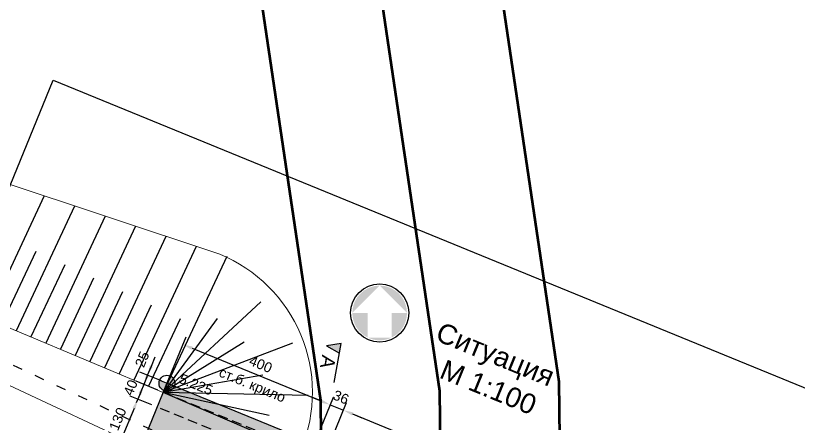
# Model space of a CAD drawing. Header units: centimetres. Extents: x 8495135 to 959133560, y 4530079 to 463453963.
# Drawn here: x 959128386 to 959130355, y 463418802 to 463419829 of the extents above; entities that cross this region are included whole.
import ezdxf
from ezdxf.enums import TextEntityAlignment as Align

# ---------------------------------------------------------------- set-up
doc = ezdxf.new("R2010")
doc.units = ezdxf.units.CM
doc.header["$LTSCALE"] = 0.1
for name, pattern in [('ACAD_ISO03W100', [30, 12, -18]), ('CONTINU', [0]), ('DASHED', [0.75, 0.5, -0.25])]:
    doc.linetypes.add(name, pattern=pattern)
doc.layers.add('0-ново трасе', color=7, linetype='Continuous', lineweight=53, true_color=0x0000fe)
for name, color, linetype in [('br_dimension', 1, 'Continuous'), ('br_hatch', 9, 'Continuous'), ('br_view_yellow', 2, 'Continuous'), ('os - mostove', 255, 'Continuous'), ('Z-Z039-G-GridOS', 7, 'Continuous')]:
    doc.layers.add(name, color=color, linetype=linetype)
doc.layers.add('dimension', color=1, linetype='Continuous', lineweight=20)
doc.styles.add('1-10 cm', font='arial.ttf', dxfattribs={"height": 2.5})
doc.styles.add('1-50 cm', font='arial.ttf', dxfattribs={"height": 12.5})
doc.styles.add('MM 1 to 150', font='arial.ttf', dxfattribs={"height": 37.5})
doc.styles.add('MM_ARIAL', font='arial.ttf')
doc.dimstyles.new('MM DIM 1 to 100', dxfattribs={"dimscale": 10, "dimtxt": 2.5, "dimasz": 2.5, "dimexe": 2.1, "dimexo": 1.5, "dimgap": 1.5, "dimtad": 1, "dimdec": 0, "dimdsep": 46, "dimtxsty": 'MM_ARIAL', "dimcen": 3, "dimclrd": 1, "dimclre": 1, "dimclrt": 7, "dimaunit": 2, "dimadec": 1, "dimazin": 0, "dimtp": 100, "dimtm": 3, "dimtfac": 1, "dimtdec": 0, "dimtix": 1, "dimtmove": 0, "dimatfit": 3, "dimfxl": 0, "dimtolj": 1, "dimtzin": 0, "dimarcsym": 0})

# ---------------------------------------------------------------- blocks, each defined once
blk = doc.blocks.new('*D981')
at = {"layer": 'br_hatch', "color": 1, "lineweight": -2, "transparency": 16777216}
for p, q in [((959128762.8, 463418896.2), (959128814.4, 463419022.4)), ((959128829.6, 463418993.5), (959129153.5, 463418860.9)), ((959129132.9, 463418744.7), (959129184.6, 463418870.8))]:
    blk.add_line(p, q, dxfattribs=at)
at = {"layer": 'br_hatch', "color": 1, "transparency": 16777216}
for points in [[(959128831.2, 463418997.4), (959128828, 463418989.6), (959128806.5, 463419003)], [(959129155.1, 463418864.7), (959129151.9, 463418857), (959129176.6, 463418851.4)]]:
    blk.add_solid(points, dxfattribs=at)
at = {"layer": 'br_hatch', "color": 7, "transparency": 16777216, "char_height": 25, "attachment_point": 5, "rotation": 337.7335, "style": 'MM_ARIAL'}
for s, insert in [('\\A1;400', (959129002.1, 463418952.9)), ('\\A1;ст.б. крило', (959128979.7, 463418898.3))]:
    blk.add_mtext(s, dxfattribs=dict(at, insert=insert))
blk = doc.blocks.new('*D982')
at = {"layer": 'br_hatch', "color": 1, "lineweight": -2, "transparency": 16777216}
for p, q in [((959129153.5, 463418860.9), (959129130.4, 463418870.4)), ((959129132.9, 463418744.7), (959129184.6, 463418870.8)), ((959129166.1, 463418731.1), (959129217.8, 463418857.3)), ((959129176.6, 463418851.4), (959129209.8, 463418837.8)), ((959129232.9, 463418828.4), (959129256.1, 463418818.9))]:
    blk.add_line(p, q, dxfattribs=at)
at = {"layer": 'br_hatch', "color": 1, "transparency": 16777216}
for points in [[(959129155.1, 463418864.7), (959129151.9, 463418857), (959129176.6, 463418851.4)], [(959129234.5, 463418832.2), (959129231.4, 463418824.5), (959129209.8, 463418837.8)]]:
    blk.add_solid(points, dxfattribs=at)
at = {"layer": 'br_hatch', "color": 7, "transparency": 16777216, "insert": (959129203.7, 463418870.3), "char_height": 25, "attachment_point": 5, "rotation": 337.7335, "style": 'MM_ARIAL'}
blk.add_mtext('\\A1;36', dxfattribs=at)
blk = doc.blocks.new('*D983')
at = {"layer": 'br_hatch', "color": 1, "lineweight": -2, "transparency": 16777216}
for p, q in [((959129166.1, 463418731.1), (959129217.8, 463418857.3)), ((959129232.9, 463418828.4), (959129754.9, 463418614.7)), ((959129734.3, 463418498.5), (959129785.9, 463418624.6))]:
    blk.add_line(p, q, dxfattribs=at)
at = {"layer": 'br_hatch', "color": 1, "transparency": 16777216}
for points in [[(959129234.5, 463418832.2), (959129231.4, 463418824.5), (959129209.8, 463418837.8)], [(959129756.4, 463418618.5), (959129753.3, 463418610.8), (959129778, 463418605.2)]]:
    blk.add_solid(points, dxfattribs=at)
at = {"layer": 'br_hatch', "color": 7, "transparency": 16777216, "insert": (959129504.4, 463418747.2), "char_height": 25, "attachment_point": 5, "rotation": 337.7335, "style": 'MM_ARIAL'}
blk.add_mtext('\\A1;614', dxfattribs=at)
blk = doc.blocks.new('north')
at = {"layer": 'Z-Z039-G-GridOS'}
h = blk.add_hatch(color=256, dxfattribs=at)
edge = h.paths.add_edge_path()
edge.add_line((-10.99, -0.33), (0, 10.65))
edge.add_arc((0, -0.33), 10.99, 90, 180)
edge = h.paths.add_edge_path()
edge.add_line((0, 10.65), (10.99, -0.33))
edge.add_arc((0, -0.33), 10.99, 0, 90)
edge = h.paths.add_edge_path()
edge.add_line((10.99, -0.33), (4.85, -0.33))
edge.add_line((4.85, -0.33), (4.85, -10.19))
edge.add_arc((0, -0.33), 10.99, 296.2097, 360)
edge = h.paths.add_edge_path()
edge.add_line((4.85, -10.19), (-4.85, -10.19))
edge.add_arc((0, -0.33), 10.99, 243.7903, 296.2097)
edge = h.paths.add_edge_path()
edge.add_line((-4.85, -10.19), (-4.85, -0.33))
edge.add_line((-4.85, -0.33), (-10.99, -0.33))
edge.add_arc((0, -0.33), 10.99, 180, 243.7903)
blk.add_circle((0, -0.33), 11.67, dxfattribs=at)
blk = doc.blocks.new('*U1014')
at = {"linetype": 'CONTINU', "ltscale": 0.5}
blk.add_hatch(color=256, dxfattribs=at).paths.add_polyline_path([(87.5, -35), (100, 0), (75, 0)])
at = {"ltscale": 0.5}
blk.add_line((0, 0), (100, 0), dxfattribs=at)
at = {"lineweight": -3, "ltscale": 0.5}
for p, q in [((87.5, -35), (75, 0)), ((100, 0), (87.5, -35))]:
    blk.add_line(p, q, dxfattribs=at)
at = {"color": 7, "ltscale": 0.5, "style": '1-50 cm'}
blk.add_attdef('1', text='', height=35, dxfattribs=at).set_placement((48.3, -24.8), align=Align.MIDDLE_CENTER)
blk = doc.blocks.new('*D1041')
at = {"layer": 'br_hatch', "color": 1, "lineweight": -2, "transparency": 16777216}
for p, q in [((959128727.3, 463418948.6), (959128736.8, 463418971.7)), ((959128752.7, 463418911.2), (959128698.4, 463418933.4)), ((959128717.8, 463418925.5), (959128708.3, 463418902.3)), ((959128743.2, 463418888), (959128688.9, 463418910.3)), ((959128698.9, 463418879.2), (959128689.4, 463418856.1))]:
    blk.add_line(p, q, dxfattribs=at)
at = {"layer": 'br_hatch', "color": 1, "transparency": 16777216}
for points in [[(959128723.4, 463418950.2), (959128731.1, 463418947), (959128717.8, 463418925.5)], [(959128695, 463418880.8), (959128702.7, 463418877.6), (959128708.3, 463418902.3)]]:
    blk.add_solid(points, dxfattribs=at)
at = {"layer": 'br_hatch', "color": 7, "transparency": 16777216, "insert": (959128704.2, 463418965.6), "char_height": 25, "attachment_point": 5, "rotation": 67.7335, "style": 'MM_ARIAL'}
blk.add_mtext('\\A1;25', dxfattribs=at)
blk = doc.blocks.new('*D1042')
at = {"layer": 'br_hatch', "color": 1, "lineweight": -2, "transparency": 16777216}
for p, q in [((959128717.8, 463418925.5), (959128727.3, 463418948.6)), ((959128743.2, 463418888), (959128688.9, 463418910.3)), ((959128708.3, 463418902.3), (959128693.2, 463418865.3)), ((959128728.1, 463418851), (959128673.7, 463418873.3)), ((959128683.7, 463418842.2), (959128674.2, 463418819))]:
    blk.add_line(p, q, dxfattribs=at)
at = {"layer": 'br_hatch', "color": 1, "transparency": 16777216}
for points in [[(959128714, 463418927), (959128721.7, 463418923.9), (959128708.3, 463418902.3)], [(959128679.9, 463418843.8), (959128687.6, 463418840.6), (959128693.2, 463418865.3)]]:
    blk.add_solid(points, dxfattribs=at)
at = {"layer": 'br_hatch', "color": 7, "transparency": 16777216, "insert": (959128675.1, 463418894.3), "char_height": 25, "attachment_point": 5, "rotation": 67.7335, "style": 'MM_ARIAL'}
blk.add_mtext('\\A1;40', dxfattribs=at)
blk = doc.blocks.new('*D1043')
at = {"layer": 'br_hatch', "color": 1, "lineweight": -2, "transparency": 16777216}
for p, q in [((959128728.1, 463418851), (959128673.7, 463418873.3)), ((959128683.7, 463418842.2), (959128653.4, 463418768.1)), ((959128678.8, 463418730.7), (959128624.5, 463418753))]:
    blk.add_line(p, q, dxfattribs=at)
at = {"layer": 'br_hatch', "color": 1, "transparency": 16777216}
for points in [[(959128679.9, 463418843.8), (959128687.6, 463418840.6), (959128693.2, 463418865.3)], [(959128649.5, 463418769.7), (959128657.3, 463418766.6), (959128643.9, 463418745)]]:
    blk.add_solid(points, dxfattribs=at)
at = {"layer": 'br_hatch', "color": 7, "transparency": 16777216, "insert": (959128642.9, 463418815.7), "char_height": 25, "attachment_point": 5, "rotation": 67.7335, "style": 'MM_ARIAL'}
blk.add_mtext('\\A1;130', dxfattribs=at)
blk = doc.blocks.new('*U1050')
at = {"layer": 'br_dimension', "ltscale": 0.5}
for points in [[(20, 0, 0.414214), (0, 20), (0, 0)], [(-20, 0, 0.414214), (0, -20), (0, 0)]]:
    blk.add_hatch(color=256, dxfattribs=at).paths.add_polyline_path(points)
for p, q in [((0, 20), (0, -20)), ((-20, 0), (20, 0))]:
    blk.add_line(p, q, dxfattribs=at)
blk.add_circle((0, 0), 20, dxfattribs=at)
at = {"layer": 'br_dimension', "linetype": 'CONTINU', "ltscale": 0.5, "style": '1-10 cm'}
blk.add_attdef('KM', (25.1, 12.4), '', height=25, dxfattribs=at)

msp = doc.modelspace()

# ---------------------------------------------------------------- hatches: boundary and pattern name
at = {"layer": 'br_hatch'}
h = msp.add_hatch(color=256, dxfattribs=at)
h.dxf.hatch_style = 1
h.paths.add_polyline_path([(959130141.39, 463418342.58), (959129771.22, 463418494.15), (959128766.56, 463418905.5), (959128692.68, 463418725.04), (959130067.5, 463418162.12)])

# ---------------------------------------------------------------- linework, layer by layer
at = {"layer": '0-ново трасе'}
for points in [[(959126595.35, 463427397.26, -0.1847653), (959128347.98, 463424283.28), (959129151.85, 463418862.7), (959129156.64, 463418403.82), (959129051.95, 463417581.11)], [(959126595.35, 463427397.26, -0.1847653), (959128347.98, 463424283.28), (959129151.85, 463418862.7), (959129156.64, 463418403.82), (959129051.95, 463417581.11)], [(959128319.5, 463426542.19, -0.2003455), (959128717.39, 463425882.43), (959129751.38, 463418910.07), (959129756.61, 463418410.09), (959129473.63, 463417424.42)], [(959128142.11, 463426300.25, -0.2003455), (959128420.63, 463425838.42), (959129451.62, 463418886.38), (959129456.17, 463418450.77), (959129185.28, 463417507.2)]]:
    msp.add_lwpolyline(points, format="xyb", dxfattribs=at)
at = {"layer": 'br_dimension'}
for p, q in [((959127689.2, 463417734.13), (959128480.66, 463419667.12)), ((959128480.66, 463419667.12), (959131146.93, 463418575.43))]:
    msp.add_line(p, q, dxfattribs=at)
at = {"layer": 'br_dimension', "linetype": 'DASHED', "ltscale": 500}
for p, q in [((959129127.26, 463418730.8), (959128757.09, 463418882.36)), ((959129120.14, 463418690.49), (959128741.94, 463418845.35))]:
    msp.add_line(p, q, dxfattribs=at)
at = {"layer": 'br_dimension', "linetype": 'ACAD_ISO03W100', "ltscale": 20}
msp.add_lwpolyline([(959133556.77, 463417431.19), (959132858.98, 463417521.52), (959132183.23, 463417633.43), (959131515.83, 463417785.25), (959130851.94, 463417963.33), (959130200.04, 463418177.3), (959129557.33, 463418416.79), (959128892.17, 463418711.11), (959127547.26, 463419340.02), (959126185.59, 463420026.99), (959124836.74, 463420740.87), (959123511.55, 463421494.05), (959122199.25, 463422271.93), (959120912.33, 463423088.87), (959119640.97, 463423930.52), (959118395.46, 463424811.55)], dxfattribs=at)
at = {"layer": 'br_hatch'}
for p, q in [((959128457.98, 463419375.88), (959128314.12, 463419068.23)), ((959128534.43, 463419350.5), (959128387.95, 463419037.25)), ((959128610.87, 463419325.12), (959128461.78, 463419006.28)), ((959128687.32, 463419299.74), (959128535.61, 463418975.3)), ((959128763.77, 463419274.36), (959128609.43, 463418944.32)), ((959128437.09, 463419236.78), (959128351.03, 463419052.74)), ((959128840.21, 463419248.98), (959128683.26, 463418913.34)), ((959128916.66, 463419223.6), (959128757.09, 463418882.36)), ((959128509.56, 463419202.89), (959128424.86, 463419021.77)), ((959128582.03, 463419169), (959128498.69, 463418990.79)), ((959128654.5, 463419135.12), (959128572.52, 463418959.81)), ((959128726.96, 463419101.23), (959128646.35, 463418928.83)), ((959129002.38, 463419110.28), (959128757.09, 463418882.36)), ((959128799.43, 463419067.34), (959128720.18, 463418897.85)), ((959128892.74, 463419068.5), (959128757.09, 463418882.36)), ((959128960.77, 463419009.03), (959128757.09, 463418882.36)), ((959129081.71, 463419006.04), (959128757.09, 463418882.36)), ((959129007.65, 463418925.81), (959128757.09, 463418882.36)), ((959129121.06, 463418874.84), (959128757.09, 463418882.36)), ((959129023.07, 463418824.84), (959128757.09, 463418882.36)), ((959129108.79, 463418731.44), (959128757.09, 463418882.36))]:
    msp.add_line(p, q, dxfattribs=at)
at = {"layer": 'br_view_yellow'}
msp.add_lwpolyline([(959130141.39, 463418342.58), (959128766.56, 463418905.5), (959128692.68, 463418725.04), (959130067.5, 463418162.12), (959130131.92, 463418319.45)], dxfattribs=at)
at = {"layer": 'dimension'}
msp.add_line((959128899.18, 463419229.4), (959128037.09, 463419515.61), dxfattribs=at)
for points in [[(959128757.09, 463418882.36), (959127288.4, 463419498.62), (959126197.07, 463420049.2), (959124848.77, 463420762.79), (959123524.11, 463421515.68), (959122212.33, 463422293.24), (959120925.93, 463423109.85), (959119655.1, 463423951.15), (959118410.08, 463424831.83), (959117180.64, 463425735.4), (959115980.33, 463426673.76), (959114796.9, 463427636.52), (959113646.01, 463428634.85), (959112511.57, 463429653.66), (959111410.2, 463430707.61), (959110325.42, 463431782.19), (959109262.55, 463432903.6), (959108513.32, 463433615.81), (959107807.51, 463434341.5), (959107121.71, 463435085.49), (959106464.7, 463435857.66), (959105832.6, 463436644.68), (959105232.5, 463437459.05), (959104653.44, 463438287.02)], [(959133550.35, 463417381.61), (959132851.69, 463417472.05), (959132173.59, 463417584.34), (959131503.81, 463417736.71), (959130837.65, 463417915.39), (959130183.51, 463418130.1), (959129538.47, 463418370.46), (959128871.46, 463418665.6), (959127525.41, 463419295.04), (959126162.64, 463419982.57), (959124812.69, 463420697.03), (959123486.45, 463421450.81), (959122173.1, 463422229.31), (959120885.13, 463423046.91), (959119612.73, 463423889.25), (959118366.22, 463424770.99)]]:
    msp.add_lwpolyline(points, dxfattribs=at)
msp.add_arc((959128757.09, 463418882.36), 375, 337.73354, 67.73355, dxfattribs=at)

# ---------------------------------------------------------------- block references
at = {"layer": 'br_dimension'}
ref = msp.add_blockref('*U1014', (959129186.99, 463418907.06), dxfattribs=dict(at, xscale=-1, rotation=259.9818045271513))
ref.add_attrib('1', 'A', dxfattribs={"layer": '0', "color": 7, "ltscale": 0.5, "height": 35, "rotation": 259.98181, "style": '1-50 cm'}).set_placement((959129170.95, 463418958.92), align=Align.MIDDLE_CENTER)
at = {"layer": 'br_dimension', "rotation": 337.7335426900748}
msp.add_blockref('*U1050', (959128766.56, 463418905.5), dxfattribs=at).add_auto_attribs({'KM': '5.225'})
at = {"layer": 'os - mostove', "xscale": 6.2503125, "yscale": 6.2503125, "zscale": 6.2503125}
msp.add_blockref('north', (959129300.94, 463419084.05), dxfattribs=at)

# ---------------------------------------------------------------- texts
at = {"layer": 'br_view_yellow', "insert": (959129451.23, 463419063.13), "char_height": 50.0025, "width": 312.0893, "attachment_point": 1, "rotation": 337.73354, "style": 'MM 1 to 150'}
msp.add_mtext('\\pi6.1393;Ситуация \\P\\pi51.158;M 1:100', dxfattribs=at)

# ---------------------------------------------------------------- dimensions: what is measured, and where the dimension line sits
at = {"layer": 'br_hatch'}
dim = msp.add_linear_dim(base=(959129176.65, 463418851.41), p1=(959128757.09, 463418882.36), p2=(959129127.26, 463418730.8), angle=337.73354, text='<>\\Xст.б. крило', dimstyle='MM DIM 1 to 100', dxfattribs=at)
dim.commit()
dim.dimension.update_dxf_attribs({"geometry": '*D981', "text_midpoint": (959128991.56, 463418927.2)})
dim = msp.add_linear_dim(base=(959128708.34, 463418902.33), p1=(959128766.56, 463418905.5), p2=(959128757.09, 463418882.36), angle=67.73354, dimstyle='MM DIM 1 to 100', override={"dimtmove": 2}, dxfattribs=at)
dim.commit()
dim.dimension.update_dxf_attribs({"geometry": '*D1041', "text_midpoint": (959128704.25, 463418965.61), "dimtype": 160})
for base, p1, p2, picture, middle in [((959128693.18, 463418865.31), (959128757.09, 463418882.36), (959128741.94, 463418845.35), '*D1042', (959128675.07, 463418894.34)), ((959128643.92, 463418745), (959128741.94, 463418845.35), (959128692.68, 463418725.04), '*D1043', (959128642.85, 463418815.68))]:
    dim = msp.add_linear_dim(base=base, p1=p1, p2=p2, angle=67.73354, dimstyle='MM DIM 1 to 100', dxfattribs=at)
    dim.commit()
    dim.dimension.update_dxf_attribs({"geometry": picture, "text_midpoint": middle})
for base, p1, p2, picture, middle in [((959129209.79, 463418837.84), (959129127.26, 463418730.8), (959129160.41, 463418717.23), '*D982', (959129203.75, 463418870.33)), ((959129777.99, 463418605.2), (959129160.41, 463418717.23), (959129728.6, 463418484.58), '*D983', (959129504.41, 463418747.21))]:
    dim = msp.add_linear_dim(base=base, p1=p1, p2=p2, angle=337.73354, dimstyle='MM DIM 1 to 100', override={"dimtmove": 1}, dxfattribs=at)
    dim.commit()
    dim.dimension.update_dxf_attribs({"geometry": picture, "text_midpoint": middle})

doc.saveas('drawing.dxf')
